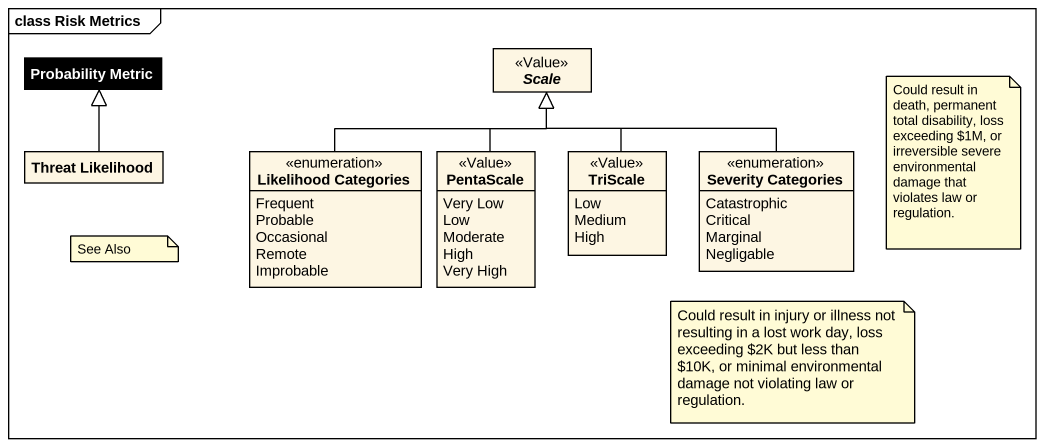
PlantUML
@startuml
mainframe class Risk Metrics
hide circle
hide empty members
abstract class "Scale" as Scale_ <<Value>>
class "Probability Metric" as Probability_Metric #000000
class "Threat Likelihood" as Threat_Likelihood
enum "Likelihood Categories" as Likelihood_Categories {
  Frequent
  Probable
  Occasional
  Remote
  Improbable
}
enum PentaScale <<Value>> {
  Very Low
  Low
  Moderate
  High
  Very High
}
enum TriScale <<Value>> {
  Low
  Medium
  High
}
enum "Severity Categories" as Severity_Categories {
  Catastrophic
  Critical
  Marginal
  Negligable
}
Threat_Likelihood -up-|> Probability_Metric
Likelihood_Categories -up-|> Scale_
PentaScale -up-|> Scale_
TriScale -up-|> Scale_
Severity_Categories -up-|> Scale_
note as N1
  Could result in death, permanent total disability, loss exceeding ~$1M, or irreversible severe environmental damage that violates law or regulation.
end note
note as N2
  See Also
end note
note as N3
  Could result in injury or illness not resulting in a lost work day, loss exceeding ~$2K but less than ~$10K, or minimal environmental damage not violating law or regulation.
end note
@enduml
